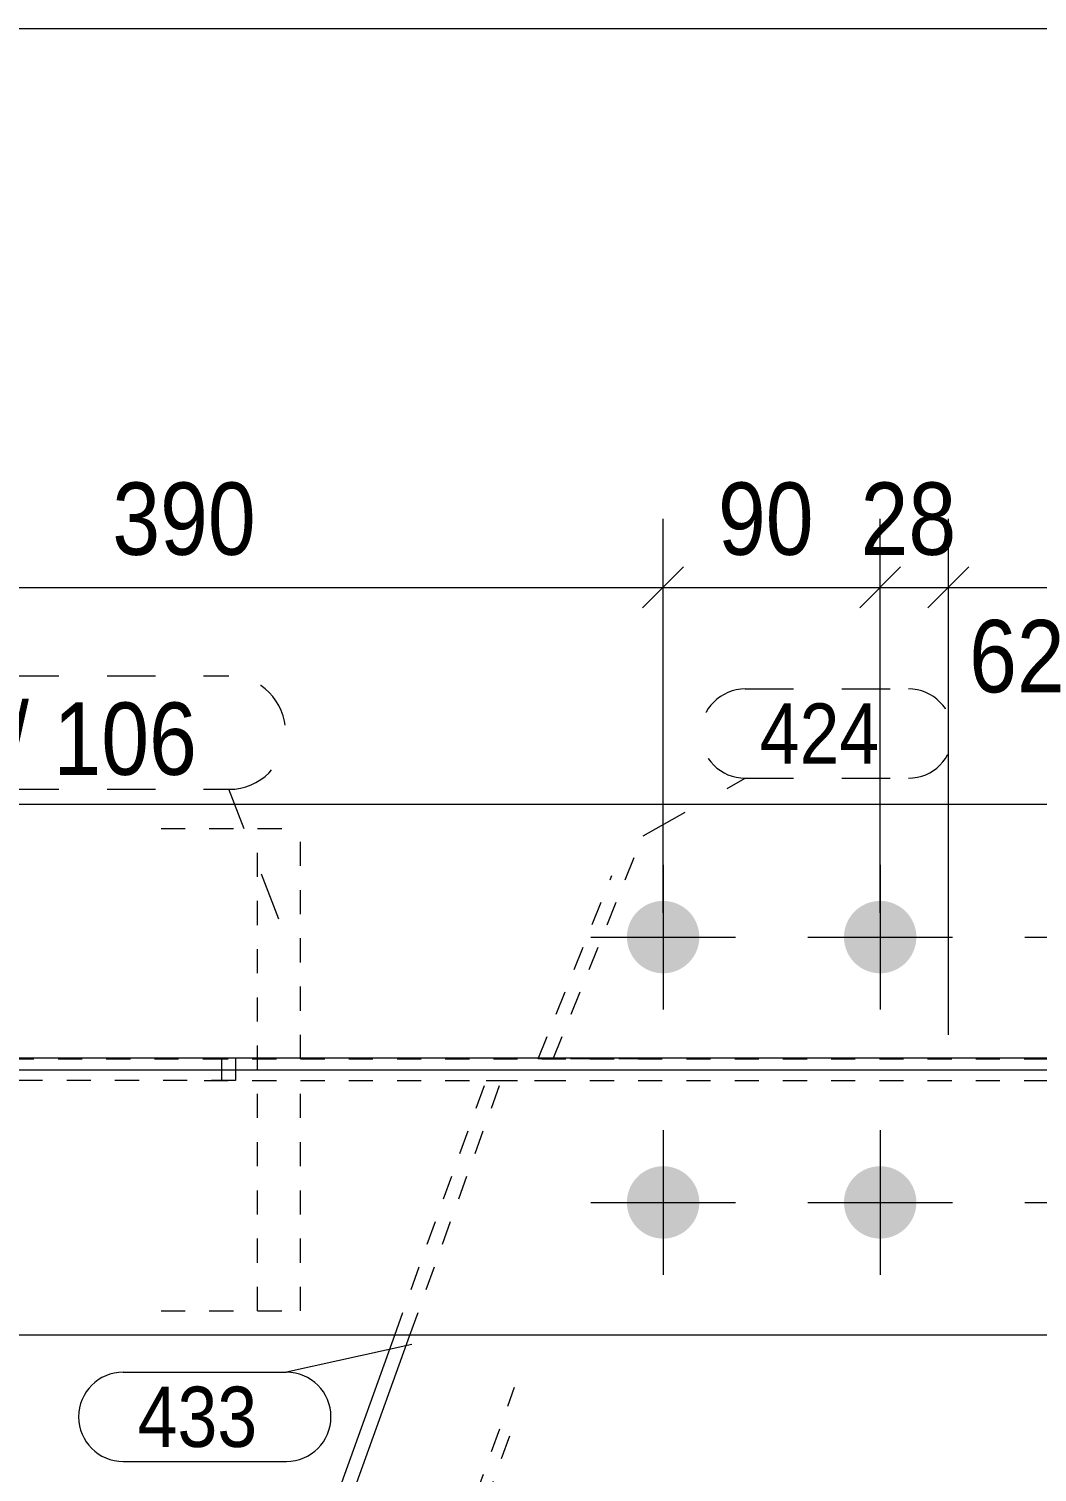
# Model space of a CAD drawing. Header units: millimetres. Extents: x 2 to 579, y 1 to 825.
# Drawn here: x 220.7 to 262.5, y 765.2 to 825 of the extents above; entities that cross this region are included whole.
import ezdxf

# ---------------------------------------------------------------- set-up
doc = ezdxf.new("R2010")
doc.units = ezdxf.units.MM
for name, pattern in [('XKITLINE00', [0]), ('XKITLINE01', [4, 1, -1, 1, -1]), ('XKITLINE02', [4, 2, -2]), ('XKITLINE03', [6, 3, -1, 1, -1])]:
    doc.linetypes.add(name, pattern=pattern)
for name, color, linetype, lineweight in [('Bolt', 3, 'Continuous', 0), ('Dimensions', 7, 'Continuous', 0), ('DrawingSheet', 5, 'Continuous', 0), ('Part', 2, 'Continuous', 0), ('PartMark', 7, 'Continuous', 0)]:
    doc.layers.add(name, color=color, linetype=linetype, lineweight=lineweight)
doc.styles.add('ARIAL', font='ARIAL.TTF')

# ---------------------------------------------------------------- blocks, each defined once
blk = doc.blocks.new('*A131')
at = {"layer": 'Bolt'}
for points in [[(247.038, 788.841), (247.075, 788.839), (247.111, 788.837), (247.148, 788.834), (247.185, 788.83), (247.221, 788.825), (247.257, 788.819), (247.294, 788.812), (247.33, 788.805), (247.365, 788.796), (247.401, 788.787), (247.436, 788.777), (247.472, 788.766), (247.506, 788.754), (247.541, 788.741), (247.575, 788.727), (247.609, 788.713), (247.642, 788.697), (247.675, 788.681), (247.708, 788.664), (247.74, 788.646), (247.772, 788.628), (247.804, 788.609), (247.834, 788.588), (247.865, 788.568), (247.895, 788.546), (247.924, 788.524), (247.953, 788.501), (247.981, 788.477), (248.008, 788.453), (248.035, 788.428), (248.062, 788.402), (248.087, 788.376), (248.112, 788.349), (248.137, 788.321), (248.161, 788.293), (248.184, 788.264), (248.206, 788.235), (248.227, 788.205), (248.248, 788.175), (248.268, 788.144), (248.288, 788.112), (248.306, 788.081), (248.324, 788.048), (248.341, 788.016), (248.357, 787.983), (248.372, 787.949), (248.387, 787.915), (248.401, 787.881), (248.413, 787.847), (248.425, 787.812), (248.436, 787.777), (248.447, 787.741), (248.456, 787.706), (248.465, 787.67), (248.472, 787.634), (248.479, 787.598), (248.485, 787.561), (248.49, 787.525), (248.494, 787.488), (248.497, 787.452), (248.499, 787.415), (248.501, 787.378), (248.501, 787.341), (248.501, 787.304), (248.499, 787.268), (248.497, 787.231), (248.494, 787.194), (248.49, 787.158), (248.485, 787.121), (248.479, 787.085), (248.472, 787.049), (248.465, 787.013), (248.456, 786.977), (248.447, 786.941), (248.436, 786.906), (248.425, 786.871), (248.413, 786.836), (248.401, 786.801), (248.387, 786.767), (248.372, 786.733), (248.357, 786.7), (248.341, 786.667), (248.324, 786.634), (248.306, 786.602), (248.288, 786.57), (248.268, 786.539), (248.248, 786.508), (248.227, 786.478), (248.206, 786.448), (248.184, 786.418), (248.161, 786.39), (248.137, 786.361), (248.112, 786.334), (248.087, 786.307), (248.062, 786.281), (248.035, 786.255), (248.008, 786.23), (247.981, 786.205), (247.953, 786.182), (247.924, 786.159), (247.895, 786.136), (247.865, 786.115), (247.834, 786.094), (247.804, 786.074), (247.772, 786.055), (247.74, 786.036), (247.708, 786.018), (247.675, 786.001), (247.642, 785.985), (247.609, 785.97), (247.575, 785.955), (247.541, 785.942), (247.506, 785.929), (247.472, 785.917), (247.436, 785.906), (247.401, 785.896), (247.365, 785.886), (247.33, 785.878), (247.294, 785.87), (247.257, 785.863), (247.221, 785.857), (247.185, 785.853), (247.148, 785.848), (247.111, 785.845), (247.075, 785.843), (247.038, 785.842), (247.001, 785.841), (246.964, 785.842), (246.927, 785.843), (246.891, 785.845), (246.854, 785.848), (246.817, 785.853), (246.781, 785.857), (246.745, 785.863), (246.708, 785.87), (246.672, 785.878), (246.637, 785.886), (246.601, 785.896), (246.566, 785.906), (246.53, 785.917), (246.496, 785.929), (246.461, 785.942), (246.427, 785.955), (246.393, 785.97), (246.36, 785.985), (246.327, 786.001), (246.294, 786.018), (246.262, 786.036), (246.23, 786.055), (246.199, 786.074), (246.168, 786.094), (246.137, 786.115), (246.107, 786.136), (246.078, 786.159), (246.049, 786.182), (246.021, 786.205), (245.994, 786.23), (245.967, 786.255), (245.94, 786.281), (245.915, 786.307), (245.89, 786.334), (245.865, 786.361), (245.842, 786.39), (245.818, 786.418), (245.796, 786.448), (245.775, 786.478), (245.754, 786.508), (245.734, 786.539), (245.714, 786.57), (245.696, 786.602), (245.678, 786.634), (245.661, 786.667), (245.645, 786.7), (245.63, 786.733), (245.615, 786.767), (245.602, 786.801), (245.589, 786.836), (245.577, 786.871), (245.566, 786.906), (245.555, 786.941), (245.546, 786.977), (245.537, 787.013), (245.53, 787.049), (245.523, 787.085), (245.517, 787.121), (245.512, 787.158), (245.508, 787.194), (245.505, 787.231), (245.503, 787.268), (245.501, 787.304), (245.501, 787.341), (245.501, 787.378), (245.503, 787.415), (245.505, 787.452), (245.508, 787.488), (245.512, 787.525), (245.517, 787.561), (245.523, 787.598), (245.53, 787.634), (245.537, 787.67), (245.546, 787.706), (245.555, 787.741), (245.566, 787.777), (245.577, 787.812), (245.589, 787.847), (245.602, 787.881), (245.615, 787.915), (245.63, 787.949), (245.645, 787.983), (245.661, 788.016), (245.678, 788.048), (245.696, 788.081), (245.714, 788.112), (245.734, 788.144), (245.754, 788.175), (245.775, 788.205), (245.796, 788.235), (245.818, 788.264), (245.842, 788.293), (245.865, 788.321), (245.89, 788.349), (245.915, 788.376), (245.94, 788.402), (245.967, 788.428), (245.994, 788.453), (246.021, 788.477), (246.049, 788.501), (246.078, 788.524), (246.107, 788.546), (246.137, 788.568), (246.168, 788.588), (246.199, 788.609), (246.23, 788.628), (246.262, 788.646), (246.294, 788.664), (246.327, 788.681), (246.36, 788.697), (246.393, 788.713), (246.427, 788.727), (246.461, 788.741), (246.496, 788.754), (246.53, 788.766), (246.566, 788.777), (246.601, 788.787), (246.637, 788.796), (246.672, 788.805), (246.708, 788.812), (246.745, 788.819), (246.781, 788.825), (246.817, 788.83), (246.854, 788.834), (246.891, 788.837), (246.927, 788.839), (246.964, 788.841), (247.001, 788.841)], [(256.038, 788.841), (256.075, 788.839), (256.111, 788.837), (256.148, 788.834), (256.185, 788.83), (256.221, 788.825), (256.257, 788.819), (256.294, 788.812), (256.33, 788.805), (256.365, 788.796), (256.401, 788.787), (256.436, 788.777), (256.472, 788.766), (256.506, 788.754), (256.541, 788.741), (256.575, 788.727), (256.609, 788.713), (256.642, 788.697), (256.675, 788.681), (256.708, 788.664), (256.74, 788.646), (256.772, 788.628), (256.804, 788.609), (256.834, 788.588), (256.865, 788.568), (256.895, 788.546), (256.924, 788.524), (256.953, 788.501), (256.981, 788.477), (257.008, 788.453), (257.035, 788.428), (257.062, 788.402), (257.087, 788.376), (257.112, 788.349), (257.137, 788.321), (257.161, 788.293), (257.184, 788.264), (257.206, 788.235), (257.227, 788.205), (257.248, 788.175), (257.268, 788.144), (257.288, 788.112), (257.306, 788.081), (257.324, 788.048), (257.341, 788.016), (257.357, 787.983), (257.372, 787.949), (257.387, 787.915), (257.401, 787.881), (257.413, 787.847), (257.425, 787.812), (257.436, 787.777), (257.447, 787.741), (257.456, 787.706), (257.465, 787.67), (257.472, 787.634), (257.479, 787.598), (257.485, 787.561), (257.49, 787.525), (257.494, 787.488), (257.497, 787.452), (257.499, 787.415), (257.501, 787.378), (257.501, 787.341), (257.501, 787.304), (257.499, 787.268), (257.497, 787.231), (257.494, 787.194), (257.49, 787.158), (257.485, 787.121), (257.479, 787.085), (257.472, 787.049), (257.465, 787.013), (257.456, 786.977), (257.447, 786.941), (257.436, 786.906), (257.425, 786.871), (257.413, 786.836), (257.401, 786.801), (257.387, 786.767), (257.372, 786.733), (257.357, 786.7), (257.341, 786.667), (257.324, 786.634), (257.306, 786.602), (257.288, 786.57), (257.268, 786.539), (257.248, 786.508), (257.227, 786.478), (257.206, 786.448), (257.184, 786.418), (257.161, 786.39), (257.137, 786.361), (257.112, 786.334), (257.087, 786.307), (257.062, 786.281), (257.035, 786.255), (257.008, 786.23), (256.981, 786.205), (256.953, 786.182), (256.924, 786.159), (256.895, 786.136), (256.865, 786.115), (256.834, 786.094), (256.804, 786.074), (256.772, 786.055), (256.74, 786.036), (256.708, 786.018), (256.675, 786.001), (256.642, 785.985), (256.609, 785.97), (256.575, 785.955), (256.541, 785.942), (256.506, 785.929), (256.472, 785.917), (256.436, 785.906), (256.401, 785.896), (256.365, 785.886), (256.33, 785.878), (256.294, 785.87), (256.257, 785.863), (256.221, 785.857), (256.185, 785.853), (256.148, 785.848), (256.111, 785.845), (256.075, 785.843), (256.038, 785.842), (256.001, 785.841), (255.964, 785.842), (255.927, 785.843), (255.891, 785.845), (255.854, 785.848), (255.817, 785.853), (255.781, 785.857), (255.745, 785.863), (255.708, 785.87), (255.672, 785.878), (255.637, 785.886), (255.601, 785.896), (255.566, 785.906), (255.53, 785.917), (255.496, 785.929), (255.461, 785.942), (255.427, 785.955), (255.393, 785.97), (255.36, 785.985), (255.327, 786.001), (255.294, 786.018), (255.262, 786.036), (255.23, 786.055), (255.199, 786.074), (255.168, 786.094), (255.137, 786.115), (255.107, 786.136), (255.078, 786.159), (255.049, 786.182), (255.021, 786.205), (254.994, 786.23), (254.967, 786.255), (254.94, 786.281), (254.915, 786.307), (254.89, 786.334), (254.865, 786.361), (254.842, 786.39), (254.818, 786.418), (254.796, 786.448), (254.775, 786.478), (254.754, 786.508), (254.734, 786.539), (254.714, 786.57), (254.696, 786.602), (254.678, 786.634), (254.661, 786.667), (254.645, 786.7), (254.63, 786.733), (254.615, 786.767), (254.602, 786.801), (254.589, 786.836), (254.577, 786.871), (254.566, 786.906), (254.555, 786.941), (254.546, 786.977), (254.537, 787.013), (254.53, 787.049), (254.523, 787.085), (254.517, 787.121), (254.512, 787.158), (254.508, 787.194), (254.505, 787.231), (254.503, 787.268), (254.501, 787.304), (254.501, 787.341), (254.501, 787.378), (254.503, 787.415), (254.505, 787.452), (254.508, 787.488), (254.512, 787.525), (254.517, 787.561), (254.523, 787.598), (254.53, 787.634), (254.537, 787.67), (254.546, 787.706), (254.555, 787.741), (254.566, 787.777), (254.577, 787.812), (254.589, 787.847), (254.602, 787.881), (254.615, 787.915), (254.63, 787.949), (254.645, 787.983), (254.661, 788.016), (254.678, 788.048), (254.696, 788.081), (254.714, 788.112), (254.734, 788.144), (254.754, 788.175), (254.775, 788.205), (254.796, 788.235), (254.818, 788.264), (254.842, 788.293), (254.865, 788.321), (254.89, 788.349), (254.915, 788.376), (254.94, 788.402), (254.967, 788.428), (254.994, 788.453), (255.021, 788.477), (255.049, 788.501), (255.078, 788.524), (255.107, 788.546), (255.137, 788.568), (255.168, 788.588), (255.199, 788.609), (255.23, 788.628), (255.262, 788.646), (255.294, 788.664), (255.327, 788.681), (255.36, 788.697), (255.393, 788.713), (255.427, 788.727), (255.461, 788.741), (255.496, 788.754), (255.53, 788.766), (255.566, 788.777), (255.601, 788.787), (255.637, 788.796), (255.672, 788.805), (255.708, 788.812), (255.745, 788.819), (255.781, 788.825), (255.817, 788.83), (255.854, 788.834), (255.891, 788.837), (255.927, 788.839), (255.964, 788.841), (256.001, 788.841)], [(247.038, 777.841), (247.075, 777.839), (247.111, 777.837), (247.148, 777.834), (247.185, 777.83), (247.221, 777.825), (247.257, 777.819), (247.294, 777.812), (247.33, 777.805), (247.365, 777.796), (247.401, 777.787), (247.436, 777.777), (247.472, 777.766), (247.506, 777.754), (247.541, 777.741), (247.575, 777.727), (247.609, 777.713), (247.642, 777.697), (247.675, 777.681), (247.708, 777.664), (247.74, 777.646), (247.772, 777.628), (247.804, 777.609), (247.834, 777.588), (247.865, 777.568), (247.895, 777.546), (247.924, 777.524), (247.953, 777.501), (247.981, 777.477), (248.008, 777.453), (248.035, 777.428), (248.062, 777.402), (248.087, 777.376), (248.112, 777.349), (248.137, 777.321), (248.161, 777.293), (248.184, 777.264), (248.206, 777.235), (248.227, 777.205), (248.248, 777.175), (248.268, 777.144), (248.288, 777.112), (248.306, 777.081), (248.324, 777.048), (248.341, 777.016), (248.357, 776.983), (248.372, 776.949), (248.387, 776.915), (248.401, 776.881), (248.413, 776.847), (248.425, 776.812), (248.436, 776.777), (248.447, 776.741), (248.456, 776.706), (248.465, 776.67), (248.472, 776.634), (248.479, 776.598), (248.485, 776.561), (248.49, 776.525), (248.494, 776.488), (248.497, 776.452), (248.499, 776.415), (248.501, 776.378), (248.501, 776.341), (248.501, 776.304), (248.499, 776.268), (248.497, 776.231), (248.494, 776.194), (248.49, 776.158), (248.485, 776.121), (248.479, 776.085), (248.472, 776.049), (248.465, 776.013), (248.456, 775.977), (248.447, 775.941), (248.436, 775.906), (248.425, 775.871), (248.413, 775.836), (248.401, 775.801), (248.387, 775.767), (248.372, 775.733), (248.357, 775.7), (248.341, 775.667), (248.324, 775.634), (248.306, 775.602), (248.288, 775.57), (248.268, 775.539), (248.248, 775.508), (248.227, 775.478), (248.206, 775.448), (248.184, 775.418), (248.161, 775.39), (248.137, 775.361), (248.112, 775.334), (248.087, 775.307), (248.062, 775.281), (248.035, 775.255), (248.008, 775.23), (247.981, 775.205), (247.953, 775.182), (247.924, 775.159), (247.895, 775.136), (247.865, 775.115), (247.834, 775.094), (247.804, 775.074), (247.772, 775.055), (247.74, 775.036), (247.708, 775.018), (247.675, 775.001), (247.642, 774.985), (247.609, 774.97), (247.575, 774.955), (247.541, 774.942), (247.506, 774.929), (247.472, 774.917), (247.436, 774.906), (247.401, 774.896), (247.365, 774.886), (247.33, 774.878), (247.294, 774.87), (247.257, 774.863), (247.221, 774.857), (247.185, 774.853), (247.148, 774.848), (247.111, 774.845), (247.075, 774.843), (247.038, 774.842), (247.001, 774.841), (246.964, 774.842), (246.927, 774.843), (246.891, 774.845), (246.854, 774.848), (246.817, 774.853), (246.781, 774.857), (246.745, 774.863), (246.708, 774.87), (246.672, 774.878), (246.637, 774.886), (246.601, 774.896), (246.566, 774.906), (246.53, 774.917), (246.496, 774.929), (246.461, 774.942), (246.427, 774.955), (246.393, 774.97), (246.36, 774.985), (246.327, 775.001), (246.294, 775.018), (246.262, 775.036), (246.23, 775.055), (246.199, 775.074), (246.168, 775.094), (246.137, 775.115), (246.107, 775.136), (246.078, 775.159), (246.049, 775.182), (246.021, 775.205), (245.994, 775.23), (245.967, 775.255), (245.94, 775.281), (245.915, 775.307), (245.89, 775.334), (245.865, 775.361), (245.842, 775.39), (245.818, 775.418), (245.796, 775.448), (245.775, 775.478), (245.754, 775.508), (245.734, 775.539), (245.714, 775.57), (245.696, 775.602), (245.678, 775.634), (245.661, 775.667), (245.645, 775.7), (245.63, 775.733), (245.615, 775.767), (245.602, 775.801), (245.589, 775.836), (245.577, 775.871), (245.566, 775.906), (245.555, 775.941), (245.546, 775.977), (245.537, 776.013), (245.53, 776.049), (245.523, 776.085), (245.517, 776.121), (245.512, 776.158), (245.508, 776.194), (245.505, 776.231), (245.503, 776.268), (245.501, 776.304), (245.501, 776.341), (245.501, 776.378), (245.503, 776.415), (245.505, 776.452), (245.508, 776.488), (245.512, 776.525), (245.517, 776.561), (245.523, 776.598), (245.53, 776.634), (245.537, 776.67), (245.546, 776.706), (245.555, 776.741), (245.566, 776.777), (245.577, 776.812), (245.589, 776.847), (245.602, 776.881), (245.615, 776.915), (245.63, 776.949), (245.645, 776.983), (245.661, 777.016), (245.678, 777.048), (245.696, 777.081), (245.714, 777.112), (245.734, 777.144), (245.754, 777.175), (245.775, 777.205), (245.796, 777.235), (245.818, 777.264), (245.842, 777.293), (245.865, 777.321), (245.89, 777.349), (245.915, 777.376), (245.94, 777.402), (245.967, 777.428), (245.994, 777.453), (246.021, 777.477), (246.049, 777.501), (246.078, 777.524), (246.107, 777.546), (246.137, 777.568), (246.168, 777.588), (246.199, 777.609), (246.23, 777.628), (246.262, 777.646), (246.294, 777.664), (246.327, 777.681), (246.36, 777.697), (246.393, 777.713), (246.427, 777.727), (246.461, 777.741), (246.496, 777.754), (246.53, 777.766), (246.566, 777.777), (246.601, 777.787), (246.637, 777.796), (246.672, 777.805), (246.708, 777.812), (246.745, 777.819), (246.781, 777.825), (246.817, 777.83), (246.854, 777.834), (246.891, 777.837), (246.927, 777.839), (246.964, 777.841), (247.001, 777.841)], [(256.038, 777.841), (256.075, 777.839), (256.111, 777.837), (256.148, 777.834), (256.185, 777.83), (256.221, 777.825), (256.257, 777.819), (256.294, 777.812), (256.33, 777.805), (256.365, 777.796), (256.401, 777.787), (256.436, 777.777), (256.472, 777.766), (256.506, 777.754), (256.541, 777.741), (256.575, 777.727), (256.609, 777.713), (256.642, 777.697), (256.675, 777.681), (256.708, 777.664), (256.74, 777.646), (256.772, 777.628), (256.804, 777.609), (256.834, 777.588), (256.865, 777.568), (256.895, 777.546), (256.924, 777.524), (256.953, 777.501), (256.981, 777.477), (257.008, 777.453), (257.035, 777.428), (257.062, 777.402), (257.087, 777.376), (257.112, 777.349), (257.137, 777.321), (257.161, 777.293), (257.184, 777.264), (257.206, 777.235), (257.227, 777.205), (257.248, 777.175), (257.268, 777.144), (257.288, 777.112), (257.306, 777.081), (257.324, 777.048), (257.341, 777.016), (257.357, 776.983), (257.372, 776.949), (257.387, 776.915), (257.401, 776.881), (257.413, 776.847), (257.425, 776.812), (257.436, 776.777), (257.447, 776.741), (257.456, 776.706), (257.465, 776.67), (257.472, 776.634), (257.479, 776.598), (257.485, 776.561), (257.49, 776.525), (257.494, 776.488), (257.497, 776.452), (257.499, 776.415), (257.501, 776.378), (257.501, 776.341), (257.501, 776.304), (257.499, 776.268), (257.497, 776.231), (257.494, 776.194), (257.49, 776.158), (257.485, 776.121), (257.479, 776.085), (257.472, 776.049), (257.465, 776.013), (257.456, 775.977), (257.447, 775.941), (257.436, 775.906), (257.425, 775.871), (257.413, 775.836), (257.401, 775.801), (257.387, 775.767), (257.372, 775.733), (257.357, 775.7), (257.341, 775.667), (257.324, 775.634), (257.306, 775.602), (257.288, 775.57), (257.268, 775.539), (257.248, 775.508), (257.227, 775.478), (257.206, 775.448), (257.184, 775.418), (257.161, 775.39), (257.137, 775.361), (257.112, 775.334), (257.087, 775.307), (257.062, 775.281), (257.035, 775.255), (257.008, 775.23), (256.981, 775.205), (256.953, 775.182), (256.924, 775.159), (256.895, 775.136), (256.865, 775.115), (256.834, 775.094), (256.804, 775.074), (256.772, 775.055), (256.74, 775.036), (256.708, 775.018), (256.675, 775.001), (256.642, 774.985), (256.609, 774.97), (256.575, 774.955), (256.541, 774.942), (256.506, 774.929), (256.472, 774.917), (256.436, 774.906), (256.401, 774.896), (256.365, 774.886), (256.33, 774.878), (256.294, 774.87), (256.257, 774.863), (256.221, 774.857), (256.185, 774.853), (256.148, 774.848), (256.111, 774.845), (256.075, 774.843), (256.038, 774.842), (256.001, 774.841), (255.964, 774.842), (255.927, 774.843), (255.891, 774.845), (255.854, 774.848), (255.817, 774.853), (255.781, 774.857), (255.745, 774.863), (255.708, 774.87), (255.672, 774.878), (255.637, 774.886), (255.601, 774.896), (255.566, 774.906), (255.53, 774.917), (255.496, 774.929), (255.461, 774.942), (255.427, 774.955), (255.393, 774.97), (255.36, 774.985), (255.327, 775.001), (255.294, 775.018), (255.262, 775.036), (255.23, 775.055), (255.199, 775.074), (255.168, 775.094), (255.137, 775.115), (255.107, 775.136), (255.078, 775.159), (255.049, 775.182), (255.021, 775.205), (254.994, 775.23), (254.967, 775.255), (254.94, 775.281), (254.915, 775.307), (254.89, 775.334), (254.865, 775.361), (254.842, 775.39), (254.818, 775.418), (254.796, 775.448), (254.775, 775.478), (254.754, 775.508), (254.734, 775.539), (254.714, 775.57), (254.696, 775.602), (254.678, 775.634), (254.661, 775.667), (254.645, 775.7), (254.63, 775.733), (254.615, 775.767), (254.602, 775.801), (254.589, 775.836), (254.577, 775.871), (254.566, 775.906), (254.555, 775.941), (254.546, 775.977), (254.537, 776.013), (254.53, 776.049), (254.523, 776.085), (254.517, 776.121), (254.512, 776.158), (254.508, 776.194), (254.505, 776.231), (254.503, 776.268), (254.501, 776.304), (254.501, 776.341), (254.501, 776.378), (254.503, 776.415), (254.505, 776.452), (254.508, 776.488), (254.512, 776.525), (254.517, 776.561), (254.523, 776.598), (254.53, 776.634), (254.537, 776.67), (254.546, 776.706), (254.555, 776.741), (254.566, 776.777), (254.577, 776.812), (254.589, 776.847), (254.602, 776.881), (254.615, 776.915), (254.63, 776.949), (254.645, 776.983), (254.661, 777.016), (254.678, 777.048), (254.696, 777.081), (254.714, 777.112), (254.734, 777.144), (254.754, 777.175), (254.775, 777.205), (254.796, 777.235), (254.818, 777.264), (254.842, 777.293), (254.865, 777.321), (254.89, 777.349), (254.915, 777.376), (254.94, 777.402), (254.967, 777.428), (254.994, 777.453), (255.021, 777.477), (255.049, 777.501), (255.078, 777.524), (255.107, 777.546), (255.137, 777.568), (255.168, 777.588), (255.199, 777.609), (255.23, 777.628), (255.262, 777.646), (255.294, 777.664), (255.327, 777.681), (255.36, 777.697), (255.393, 777.713), (255.427, 777.727), (255.461, 777.741), (255.496, 777.754), (255.53, 777.766), (255.566, 777.777), (255.601, 777.787), (255.637, 777.796), (255.672, 777.805), (255.708, 777.812), (255.745, 777.819), (255.781, 777.825), (255.817, 777.83), (255.854, 777.834), (255.891, 777.837), (255.927, 777.839), (255.964, 777.841), (256.001, 777.841)]]:
    blk.add_hatch(color=3, dxfattribs=at).paths.add_polyline_path(points, flags=17)
at = {"layer": 'Bolt', "color": 3, "linetype": 'XKITLINE00', "lineweight": 0}
for p, q in [((247.001, 790.341), (247.001, 784.341)), ((256.001, 790.341), (256.001, 784.341)), ((244.001, 787.341), (250.001, 787.341)), ((253.001, 787.341), (259.001, 787.341)), ((262.001, 787.341), (268.001, 787.341)), ((247.001, 779.341), (247.001, 773.341)), ((256.001, 779.341), (256.001, 773.341)), ((244.001, 776.341), (250.001, 776.341)), ((253.001, 776.341), (259.001, 776.341)), ((262.001, 776.341), (268.001, 776.341))]:
    blk.add_line(p, q, dxfattribs=at)
blk = doc.blocks.new('*A133')
at = {"layer": 'Part', "color": 2, "linetype": 'XKITLINE00', "lineweight": 0}
for p, q in [((299.906, 792.841), (166.904, 792.841)), ((299.906, 770.841), (166.904, 770.841))]:
    blk.add_line(p, q, dxfattribs=at)
blk = doc.blocks.new('*A134')
at = {"layer": 'Part', "color": 7, "linetype": 'XKITLINE01', "lineweight": 0}
for p, q in [((226.185, 791.841), (231.962, 791.841)), ((230.179, 771.841), (230.179, 791.841)), ((231.962, 782.291), (231.962, 791.841)), ((287.481, 791.841), (281.705, 791.841)), ((285.698, 782.291), (285.698, 791.841)), ((287.481, 791.841), (287.481, 771.841)), ((227.968, 782.291), (285.698, 782.291)), ((227.968, 781.391), (285.698, 781.391)), ((231.962, 771.841), (231.962, 781.391)), ((285.698, 771.841), (285.698, 781.391)), ((226.185, 771.841), (231.962, 771.841)), ((287.481, 771.841), (281.705, 771.841))]:
    blk.add_line(p, q, dxfattribs=at)
at = {"layer": 'Part', "color": 7, "linetype": 'XKITLINE03', "lineweight": 0}
blk.add_line((254.836, 781.841), (265.021, 781.841), dxfattribs=at)
blk = doc.blocks.new('*A135')
at = {"layer": 'Part', "color": 7, "linetype": 'XKITLINE01', "lineweight": 0}
for p, q in [((180.245, 791.841), (185.179, 791.841)), ((183.513, 771.841), (183.513, 791.841)), ((185.179, 782.291), (185.179, 791.841)), ((181.911, 782.291), (229.269, 782.291)), ((228.7, 781.391), (228.7, 782.291)), ((229.269, 782.291), (229.271, 781.391)), ((229.271, 781.391), (181.911, 781.391)), ((185.179, 771.841), (185.179, 781.391)), ((180.245, 771.841), (185.179, 771.841))]:
    blk.add_line(p, q, dxfattribs=at)
at = {"layer": 'Part', "color": 7, "linetype": 'XKITLINE03', "lineweight": 0}
blk.add_line((215.709, 781.841), (207.02, 781.841), dxfattribs=at)
blk = doc.blocks.new('*A139')
at = {"layer": 'Part', "color": 7, "linetype": 'XKITLINE01', "lineweight": 0}
for p, q in [((235.872, 770.841), (239.661, 781.391)), ((236.501, 770.841), (240.29, 781.391)), ((239.661, 781.391), (242.132, 781.391)), ((236.505, 756.602), (240.843, 768.677)), ((236.922, 756.31), (240.843, 767.228)), ((231.913, 759.818), (232.072, 760.261)), ((232.541, 759.818), (232.629, 760.061)), ((232.541, 759.818), (231.913, 759.818)), ((231.913, 759.818), (236.505, 756.602)), ((242.142, 753.093), (232.541, 759.818)), ((236.505, 756.602), (232.383, 756.602)), ((236.922, 756.31), (233.195, 756.31)), ((240.843, 753.563), (236.922, 756.31))]:
    blk.add_line(p, q, dxfattribs=at)
at = {"layer": 'Part', "color": 2, "linetype": 'XKITLINE00', "lineweight": 0}
for p, q in [((232.072, 760.261), (235.872, 770.841)), ((232.629, 760.061), (236.501, 770.841))]:
    blk.add_line(p, q, dxfattribs=at)
blk = doc.blocks.new('*A141')
at = {"layer": 'Part', "color": 7, "linetype": 'XKITLINE01', "lineweight": 0}
for p, q in [((242.446, 782.291), (246.167, 791.537)), ((241.818, 782.291), (244.877, 789.894)), ((246.167, 782.291), (241.818, 782.291))]:
    blk.add_line(p, q, dxfattribs=at)
blk = doc.blocks.new('*A177')
at = {"layer": 'DrawingSheet', "color": 5, "linetype": 'XKITLINE00', "lineweight": 0}
blk.add_line((579, 825), (5, 825), dxfattribs=at)
blk = doc.blocks.new('*A349')
at = {"layer": 'Dimensions', "color": 7, "linetype": 'XKITLINE00', "lineweight": 0}
for p, q in [((183.7, 782.341), (333.23, 782.341)), ((183.7, 781.841), (333.23, 781.841))]:
    blk.add_line(p, q, dxfattribs=at)
blk = doc.blocks.new('*A354')
at = {"layer": 'Dimensions', "color": 7, "linetype": 'XKITLINE00', "lineweight": 0}
for p, q in [((208.001, 788.341), (208.001, 804.691)), ((247.001, 788.341), (247.001, 804.691)), ((208.85, 802.69), (207.152, 800.993)), ((247.85, 802.69), (246.152, 800.993)), ((208.001, 801.841), (247.001, 801.841))]:
    blk.add_line(p, q, dxfattribs=at)
at = {"layer": 'Dimensions', "color": 3}
for p in [(208.001, 801.841), (247.001, 801.841)]:
    blk.add_point(p, dxfattribs=at)
at = {"layer": 'Dimensions', "color": 3, "style": 'ARIAL', "width": 0.85}
blk.add_text('390', height=3, dxfattribs=at).set_placement((224.163, 803.191))
blk = doc.blocks.new('*A355')
at = {"layer": 'Dimensions', "color": 7, "linetype": 'XKITLINE00', "lineweight": 0}
for p, q in [((247.001, 788.341), (247.001, 804.691)), ((256.001, 788.341), (256.001, 804.691)), ((247.85, 802.69), (246.152, 800.993)), ((256.85, 802.69), (255.152, 800.993)), ((247.001, 801.841), (256.001, 801.841))]:
    blk.add_line(p, q, dxfattribs=at)
at = {"layer": 'Dimensions', "color": 3}
for p in [(247.001, 801.841), (256.001, 801.841)]:
    blk.add_point(p, dxfattribs=at)
at = {"layer": 'Dimensions', "color": 3, "style": 'ARIAL', "width": 0.85}
blk.add_text('90', height=3, dxfattribs=at).set_placement((249.276, 803.191))
blk = doc.blocks.new('*A356')
at = {"layer": 'Dimensions', "color": 7, "linetype": 'XKITLINE00', "lineweight": 0}
for p, q in [((256.001, 788.341), (256.001, 804.691)), ((258.83, 783.291), (258.83, 804.691)), ((256.85, 802.69), (255.152, 800.993)), ((259.679, 802.69), (257.982, 800.993)), ((256.001, 801.841), (258.83, 801.841))]:
    blk.add_line(p, q, dxfattribs=at)
at = {"layer": 'Dimensions', "color": 3}
for p in [(256.001, 801.841), (258.83, 801.841)]:
    blk.add_point(p, dxfattribs=at)
at = {"layer": 'Dimensions', "color": 3, "style": 'ARIAL', "width": 0.85}
blk.add_text('28', height=3, dxfattribs=at).set_placement((255.19, 803.191))
blk = doc.blocks.new('*A357')
at = {"layer": 'Dimensions', "color": 7, "linetype": 'XKITLINE00', "lineweight": 0}
for p, q in [((258.83, 783.291), (258.83, 804.241)), ((265.001, 788.341), (265.001, 804.241)), ((259.679, 802.69), (257.982, 800.993)), ((265.85, 802.69), (264.152, 800.993)), ((258.83, 801.841), (265.001, 801.841))]:
    blk.add_line(p, q, dxfattribs=at)
at = {"layer": 'Dimensions', "color": 3}
for p in [(258.83, 801.841), (265.001, 801.841)]:
    blk.add_point(p, dxfattribs=at)
at = {"layer": 'Dimensions', "color": 3, "style": 'ARIAL', "width": 0.85}
blk.add_text('62', height=3, dxfattribs=at).set_placement((259.69, 797.491))
blk = doc.blocks.new('*A361')
at = {"layer": 'PartMark', "color": 7, "linetype": 'XKITLINE02', "lineweight": 0}
for p, q in [((250.409, 797.63), (257.172, 797.63)), ((246.167, 791.537), (250.409, 793.93)), ((250.409, 793.93), (257.172, 793.93))]:
    blk.add_line(p, q, dxfattribs=at)
for centre, start, end in [((250.409, 795.78), 90, 270), ((257.172, 795.78), 270, 90)]:
    blk.add_arc(centre, 1.85, start, end, dxfattribs=at)
at = {"layer": 'PartMark', "color": 3, "style": 'ARIAL', "width": 0.85}
blk.add_text('424', height=2.5, dxfattribs=at).set_placement((251.009, 794.53))
blk = doc.blocks.new('*A363')
at = {"layer": 'PartMark', "color": 7, "linetype": 'XKITLINE00', "lineweight": 0}
for p, q in [((236.575, 770.452), (231.379, 769.302)), ((224.616, 769.302), (231.379, 769.302)), ((224.616, 765.602), (231.379, 765.602))]:
    blk.add_line(p, q, dxfattribs=at)
for centre, start, end in [((224.616, 767.452), 90, 270), ((231.379, 767.452), 270, 90)]:
    blk.add_arc(centre, 1.85, start, end, dxfattribs=at)
at = {"layer": 'PartMark', "color": 3, "style": 'ARIAL', "width": 0.85}
blk.add_text('433', height=2.5, dxfattribs=at).set_placement((225.216, 766.202))
blk = doc.blocks.new('*A368')
at = {"layer": 'PartMark', "color": 7, "linetype": 'XKITLINE02', "lineweight": 0}
for p, q in [((207.947, 798.169), (229, 798.169)), ((207.947, 793.469), (229, 793.469)), ((231.07, 788.091), (229, 793.469))]:
    blk.add_line(p, q, dxfattribs=at)
for centre, start, end in [((207.947, 795.819), 90, 270), ((229, 795.819), 270, 90)]:
    blk.add_arc(centre, 2.35, start, end, dxfattribs=at)
at = {"layer": 'PartMark', "color": 1, "style": 'ARIAL', "width": 0.85}
blk.add_text('2-C6', height=3.5, dxfattribs=at).set_placement((208.547, 794.069))
at = {"layer": 'PartMark', "color": 3, "style": 'ARIAL', "width": 0.85}
for s, p in [('/', (219.713, 794.069)), ('106', (221.725, 794.069))]:
    blk.add_text(s, height=3, dxfattribs=at).set_placement(p)

msp = doc.modelspace()

# ---------------------------------------------------------------- block references
at = {"lineweight": 0}
for name in ['*A177', '*A354', '*A355', '*A356', '*A357', '*A368', '*A361', '*A133', '*A135', '*A134', '*A141', '*A131', '*A349', '*A139', '*A363']:
    msp.add_blockref(name, (0, 0), dxfattribs=at)

doc.saveas('drawing.dxf')
